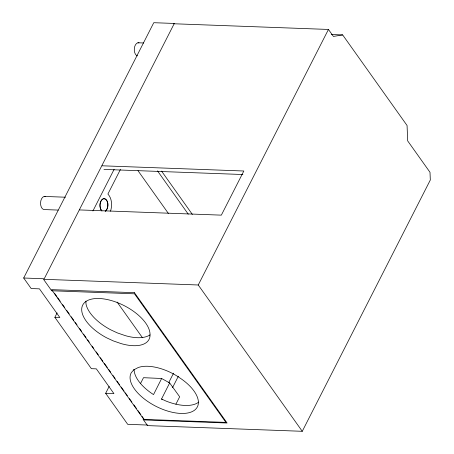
<?xml version="1.0" encoding="UTF-8"?>
<svg xmlns="http://www.w3.org/2000/svg" width="454" height="454" viewBox="0 0 454 454"><rect width="100%" height="100%" fill="white"/><g stroke="black" fill="none" stroke-linecap="round" stroke-linejoin="round"><path stroke-width="0.68" d="M110.555 211.178C112.274 205.543 112.093 198.557 107.904 194.023L120.452 169.404M149.939 335.909L149.939 336.55A35.764 17.61 27 0 1 121.019 343.57L113.171 340.858L106.571 337.776A37.188 18.313 27 0 1 82.446 305.667A37.188 18.313 27 0 1 120.787 304.021A37.188 18.313 27 0 1 149.916 335.903M140.439 383.698L143.498 377.688L161.641 378.505L169.66 382.943L161.545 398.987L162.237 399.781M23.682 278.013L153.77 22.7L174.313 23.455L44.225 278.767L23.682 278.013L31.173 288.54L39.453 288.846L59.837 317.511L54.866 317.329L57.113 312.914M92.917 210.962L114.141 169.302M147.539 425.052L127.705 424.325L105.657 393.312L109.193 386.371M331.363 34.504L342.668 34.918L407.062 125.497L407.703 140.927L429.995 172.282L430.318 179.994L302.268 431.3L198.25 284.987L328.452 29.448L173.723 23.756M161.641 378.505L153.543 394.566L152.771 394.106A37.211 18.325 27 0 1 134.123 369.295M172.554 387.614L178.343 376.247M175.897 404.185L179.665 396.79L169.66 382.943M168.757 382.586L173.553 373.182M105.674 211.008C108.892 207.847 109.056 199.334 103.682 198.619C99.159 200.526 98.927 207.677 101.946 211.036M342.668 34.918L333.406 36.416L328.452 29.448M137.976 42.778L143.634 42.982M102.071 165.789L243.832 171.005L221.342 215.145L79.581 209.93M103.955 169.416L242.884 174.523M44.254 196.434L65.478 197.212M58.191 210.077L44.747 209.583A6.611 3.944 -87.9 0 1 40.559 202.819A6.611 3.944 -87.9 0 1 45.281 196.48M198.25 284.987L43.516 279.295L51.671 290.764L134.503 293.812L225.922 422.402L143.089 419.354L147.539 425.608L302.268 431.3M105.657 393.312L113.937 393.612L96.339 368.852L91.368 368.671L54.866 317.329M161.545 398.987L165.602 400.888A37.211 18.325 27 0 0 198.75 402.102M161.562 171.113L192.343 214.413M157.464 170.852L188.251 214.152M137.993 170.698L168.372 213.42M117.087 302.029L142.505 337.776M54.463 293.165L56.92 296.621M57.743 297.773L60.2 301.229M62.658 304.685L64.701 307.568M66.749 310.445L69.207 313.907M71.255 316.784L73.713 320.24M75.353 322.544L76.987 324.848M79.444 328.304L81.493 331.187M83.542 334.065L85.999 337.521M87.639 339.825L89.273 342.129M92.139 346.164L93.779 348.468M96.237 351.924L98.285 354.801M100.334 357.684L102.791 361.14M104.426 363.444L107.297 367.473M108.523 369.204L110.572 372.081M113.029 375.537L115.078 378.42M117.121 381.298L119.578 384.759M121.218 387.063L124.084 391.093M125.315 392.824L127.364 395.701M129.407 398.584L131.864 402.04M133.913 404.917L136.37 408.373M138.01 410.677L140.876 414.712M142.102 416.437L144.151 419.32M85.908 301.138L85.999 303.97A37.2 18.319 27 0 0 110.645 329.78L117.24 332.861L125.111 335.58A35.713 17.587 27 0 0 147.051 336.386A35.764 17.61 27 0 0 150.024 334.859M101.321 210.321A6.611 3.944 -87.9 0 1 101.469 200.197A6.611 3.944 -87.9 0 1 107.399 201.803A6.611 3.944 -87.9 0 1 105.192 211.371M137.443 55.876A6.611 3.944 -87.9 0 1 134.35 48.306A6.611 3.944 -87.9 0 1 139.003 42.824M133.788 369.862L131.342 372.615A37.194 18.313 27 0 0 152.811 404.627A37.194 18.313 27 0 0 195.617 409.264A37.194 18.313 27 0 0 179.761 377.864L178.819 377.172A35.764 17.61 27 0 0 153.753 366.917A35.713 17.587 27 0 0 138.107 367.587L133.788 369.862M134.424 292.688L51.586 289.641L144.236 419.956L227.074 423.003L134.424 292.688"/></g></svg>
